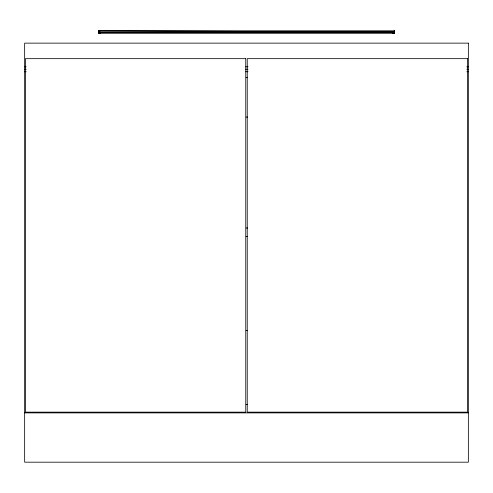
<?xml version="1.0" encoding="UTF-8"?>
<svg xmlns="http://www.w3.org/2000/svg" width="493" height="493" viewBox="0 0 493 493"><rect width="100%" height="100%" fill="white"/><g stroke="black" fill="none" stroke-linecap="round" stroke-linejoin="round"><path stroke-width="0.74" d="M98.649 30.812L98.6 33.277L394.4 33.277L394.4 30.812L98.6 30.812L99.031 32.168L98.803 33.277L98.6 30.812L394.4 31.965L394.197 33.277L393.969 32.168L100.572 32.285L98.6 31.965M98.649 33.277L98.729 32.674M394.345 32.039L393.297 33.277L393.297 32.255L392.878 33.277L392.428 32.285L392.428 33.277L392.878 32.279L393.66 32.218L393.969 33.277L394.4 31.965L99.031 32.168L99.031 33.277L99.339 32.218L99.703 33.277L100.122 32.279L100.572 33.277L100.572 32.285L99.031 32.168L99.339 33.277L99.703 32.255L100.122 33.277L100.572 32.285M24.65 66.802L26.191 66.802M245.73 66.802L248.041 66.802M466.809 66.802L468.35 66.802M24.65 69.266L26.191 69.266M245.73 69.266L248.041 69.266M466.809 69.266L468.35 69.266M24.65 71.731L26.191 71.731M245.73 71.731L248.041 71.731M466.809 71.731L468.35 71.731M246.118 77.647L247.652 77.647M246.118 117.087L247.652 117.087M246.118 228.012L247.652 228.012M246.118 236.393L247.652 236.393M246.118 330.556L247.652 330.556M246.118 404.506L247.652 404.506M24.65 412.887L468.35 412.887M98.92 32.704L99.031 33.277M394.345 30.812L394.345 33.277L394.197 32.107L393.66 32.218L393.297 33.277L392.878 32.279L392.878 33.277M394.197 30.812L394.197 33.277M393.969 32.168L393.969 33.277M100.122 32.279L100.122 33.277M99.703 32.255L99.703 33.277M99.339 32.218L99.339 33.277M98.797 30.812L98.797 33.277M468.35 43.137L24.65 43.137L24.65 462.188L468.35 462.188L468.35 43.137M245.76 58.667L25.39 58.667L25.39 412.148L245.76 412.148L245.76 58.667M467.61 58.667L247.239 58.667L247.239 412.148L467.61 412.148L467.61 58.667"/></g></svg>
